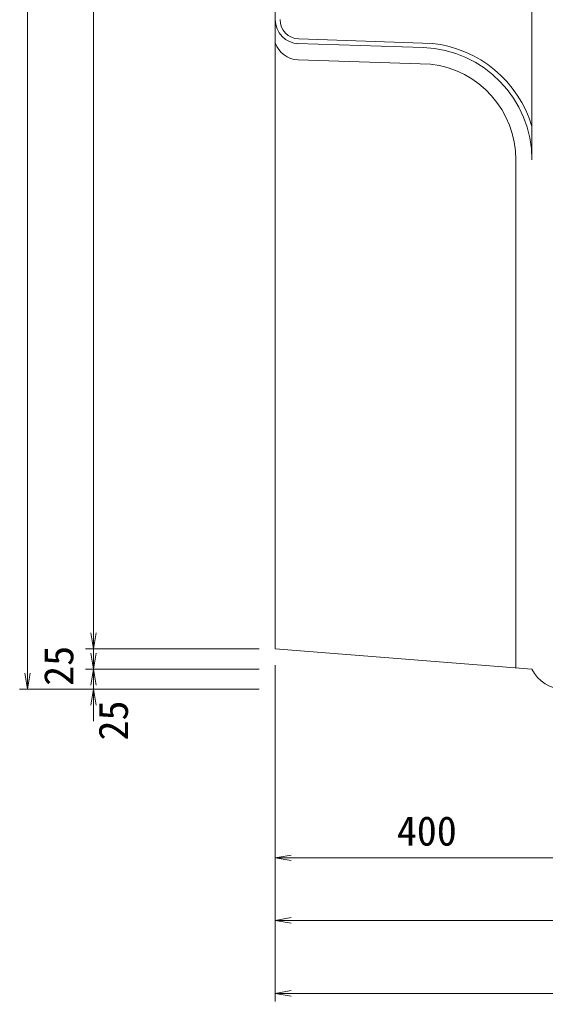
# Model space of a CAD drawing. Units: millimetres on the paper. Extents: x 0 to 841, y 0 to 594.
# Drawn here: x 246.9 to 279.6, y 263.1 to 324.3 of the extents above; entities that cross this region are included whole.
import ezdxf
from ezdxf.enums import TextEntityAlignment as Align

# ---------------------------------------------------------------- set-up
doc = ezdxf.new("R2010")
doc.units = ezdxf.units.MM
doc.layers.add('D-STR-DIM（寸法）', color=7, linetype='Continuous', lineweight=18)
doc.layers.add('D-STR（構造物外形線）', color=1, linetype='Continuous', lineweight=18)
doc.styles.add('ＭＳ ゴシック', font='')
doc.styles.get('ＭＳ ゴシック').set_extended_font_data('MS Gothic')

msp = doc.modelspace()

# ---------------------------------------------------------------- linework, layer by layer
at = {"layer": 'D-STR-DIM（寸法）'}
for p, q in [((247.371, 381.589), (247.371, 283.589)), ((251.485, 379.089), (251.485, 286.089)), ((251.485, 286.089), (251.485, 287.089)), ((251.485, 285.089), (251.319, 286.089)), ((251.485, 285.089), (251.319, 286.089)), ((251.652, 286.089), (251.485, 285.089)), ((251.485, 285.089), (251.485, 286.089)), ((251.652, 286.089), (251.485, 285.089)), ((251.485, 285.089), (251.485, 286.089)), ((251.485, 284.839), (251.485, 285.839)), ((261.81, 285.089), (250.985, 285.089)), ((261.81, 285.089), (250.985, 285.089)), ((251.485, 283.839), (251.319, 284.839)), ((251.652, 284.839), (251.485, 283.839)), ((251.485, 283.839), (251.485, 284.839)), ((261.81, 283.839), (250.985, 283.839)), ((261.81, 283.839), (250.985, 283.839)), ((251.319, 282.839), (251.485, 283.839)), ((251.485, 283.839), (251.652, 282.839)), ((251.485, 283.839), (251.485, 282.839)), ((262.81, 284.089), (262.81, 263.14)), ((262.81, 284.089), (262.81, 267.687)), ((262.81, 284.089), (262.81, 271.588)), ((247.371, 282.589), (247.204, 283.589)), ((247.537, 283.589), (247.371, 282.589)), ((247.371, 282.589), (247.371, 283.589)), ((260.81, 282.589), (246.871, 282.589)), ((261.81, 282.589), (250.985, 282.589)), ((251.319, 281.589), (251.485, 282.589)), ((251.485, 282.839), (251.485, 281.839)), ((251.485, 282.589), (251.652, 281.589)), ((251.485, 282.589), (251.485, 281.589)), ((251.485, 281.589), (251.485, 280.589)), ((262.81, 272.088), (263.81, 272.254)), ((263.81, 271.921), (262.81, 272.088)), ((262.81, 272.088), (263.81, 272.088)), ((263.81, 272.088), (281.81, 272.088)), ((262.81, 268.187), (263.81, 268.354)), ((263.81, 268.021), (262.81, 268.187)), ((262.81, 268.187), (263.81, 268.187)), ((301.81, 268.187), (263.81, 268.187)), ((262.81, 263.64), (263.81, 263.807)), ((263.81, 263.474), (262.81, 263.64)), ((262.81, 263.64), (263.81, 263.64)), ((316.81, 263.64), (263.81, 263.64))]:
    msp.add_line(p, q, dxfattribs=at)
at = {"layer": 'D-STR（構造物外形線）'}
for p, q in [((262.81, 380.089), (262.81, 285.089)), ((277.81, 315.554), (277.81, 283.917)), ((278.81, 283.839), (262.81, 285.089))]:
    msp.add_line(p, q, dxfattribs=at)
at = {"layer": 'D-STR（構造物外形線）', "color": 7}
for p, q in [((278.81, 349.623), (278.81, 315.554)), ((272.582, 322.813), (264.27, 323.09)), ((264.168, 322.796), (272.029, 322.55)), ((272.489, 321.515), (264.227, 321.791))]:
    msp.add_line(p, q, dxfattribs=at)
for centre, radius, start, end in [((264.31, 324.289), 1.5, 180, 268.09085), ((264.31, 324.289), 1.2, 180, 268.09085), ((264.279, 323.342), 1.552, 198.93703, 268.09085), ((271.81, 315.554), 7, 0, 88.21009), ((271.81, 315.554), 7.3, 16.48297, 83.93332), ((271.81, 315.554), 6, 0, 83.50477)]:
    msp.add_arc(centre, radius, start, end, dxfattribs=at)
at = {"layer": 'D-STR（構造物外形線）'}
msp.add_arc((280.81, 284.814), 2.225, 205.98923, 334.01077, dxfattribs=at)

# ---------------------------------------------------------------- texts
at = {"layer": 'D-STR-DIM（寸法）', "style": 'ＭＳ ゴシック'}
for p in [(250.771, 282.79), (254.173, 279.386)]:
    msp.add_text('25', height=1.833, rotation=90, dxfattribs=at).set_placement(p, align=Align.BOTTOM_LEFT)
msp.add_text('400', height=1.833, dxfattribs=at).set_placement((270.386, 272.288), align=Align.BOTTOM_LEFT)

doc.saveas('drawing.dxf')
